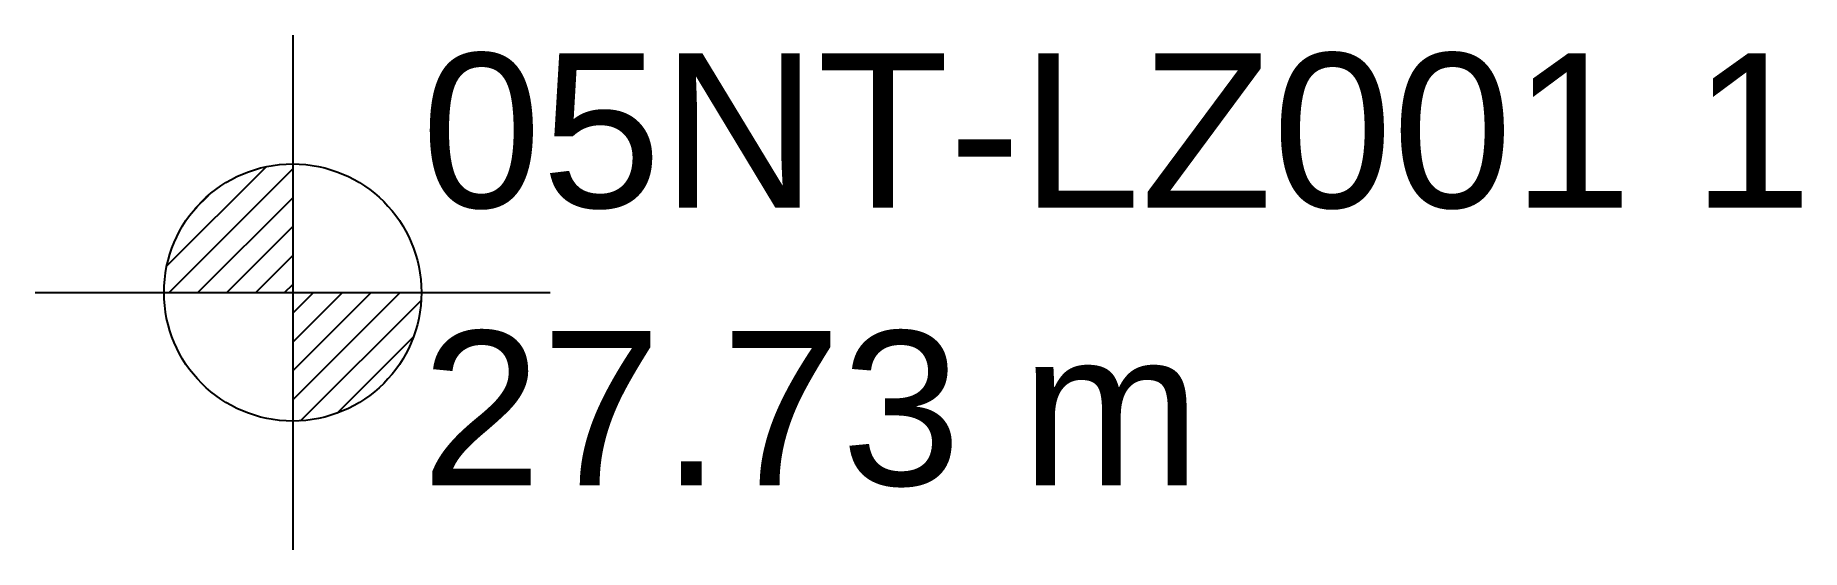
# Model space of a CAD drawing. Header units: millimetres. Extents: x -16 to 296794, y -32 to 2776793.
# Drawn here: x 296787 to 296793.86, y 2776791 to 2776793 of the extents above.
import ezdxf
from ezdxf.enums import TextEntityAlignment as Align

# ---------------------------------------------------------------- set-up
doc = ezdxf.new("R2010")
doc.units = ezdxf.units.MM
doc.layers.add('鑽孔平面_鑽孔', color=1, linetype='Continuous')
doc.styles.get("Standard").update_dxf_attribs({"font": 'arial.ttf'})

# ---------------------------------------------------------------- blocks, each defined once
blk = doc.blocks.new('CVLT_BH')
at = {"layer": '鑽孔平面_鑽孔'}
h = blk.add_hatch(dxfattribs=at)
h.set_pattern_fill('ANSI31', color=256, scale=0.025)
h.set_pattern_definition([(45, (-0.5000000000000001, -0.5), (-0.05612660075668222, 0.05612660075668222), [])])
h.paths.add_polyline_path([(0, 0.5, 0.4142135623730951), (-0.5, 0), (1.387778780781446e-17, -1.387778780781446e-17)])
h.paths.add_polyline_path([(0.5, 0), (1.387778780781446e-17, -1.387778780781446e-17), (0, -0.5, 0.4142135623730951)])
for p, q in [((0, 1), (0, -1)), ((-1, 0), (1, 0))]:
    blk.add_line(p, q, dxfattribs=at)
blk.add_circle((0, 0), 0.5, dxfattribs=at)

msp = doc.modelspace()

# ---------------------------------------------------------------- block references
at = {"layer": '鑽孔平面_鑽孔'}
msp.add_blockref('CVLT_BH', (296788, 2776792), dxfattribs=at)
msp.add_blockref('CVLT_BH', (296788, 2776792), dxfattribs=at)

# ---------------------------------------------------------------- texts
msp.add_text('05NT-LZ001 1', height=0.6, dxfattribs=at).set_placement((296788.5, 2776792.15), align=Align.BOTTOM_LEFT)
msp.add_text('05NT-LZ001 1', height=0.6, dxfattribs=at).set_placement((296788.5, 2776792.15), align=Align.BOTTOM_LEFT)
msp.add_text('27.73 m', height=0.6, dxfattribs=at).set_placement((296788.5, 2776791.85), align=Align.TOP_LEFT)
msp.add_text('27.73 m', height=0.6, dxfattribs=at).set_placement((296788.5, 2776791.85), align=Align.TOP_LEFT)

doc.saveas('drawing.dxf')
